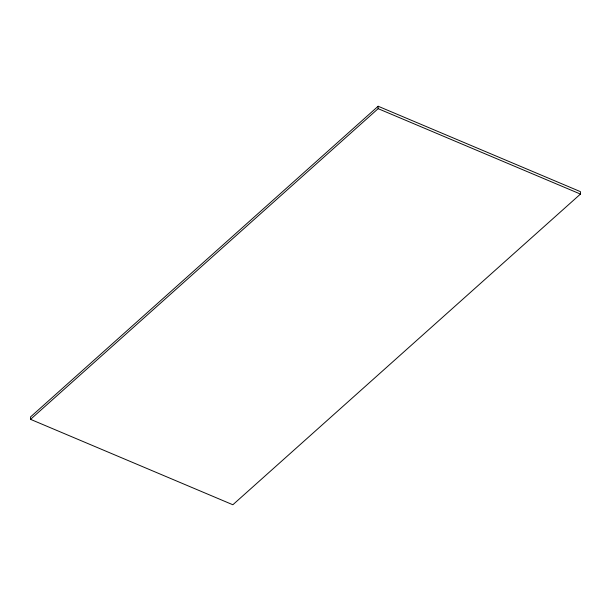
<?xml version="1.0" encoding="UTF-8"?>
<svg xmlns="http://www.w3.org/2000/svg" width="611" height="611" viewBox="0 0 611 611"><rect width="100%" height="100%" fill="white"/><g stroke="black" fill="none" stroke-linecap="round" stroke-linejoin="round"><path stroke-width="0.92" d="M378.148 106.245L30.55 416.923L30.55 419.345L232.852 504.755L580.45 194.077L580.45 191.655L378.148 106.245L378.148 108.666L30.55 419.345M378.148 108.666L580.45 194.077"/></g></svg>
